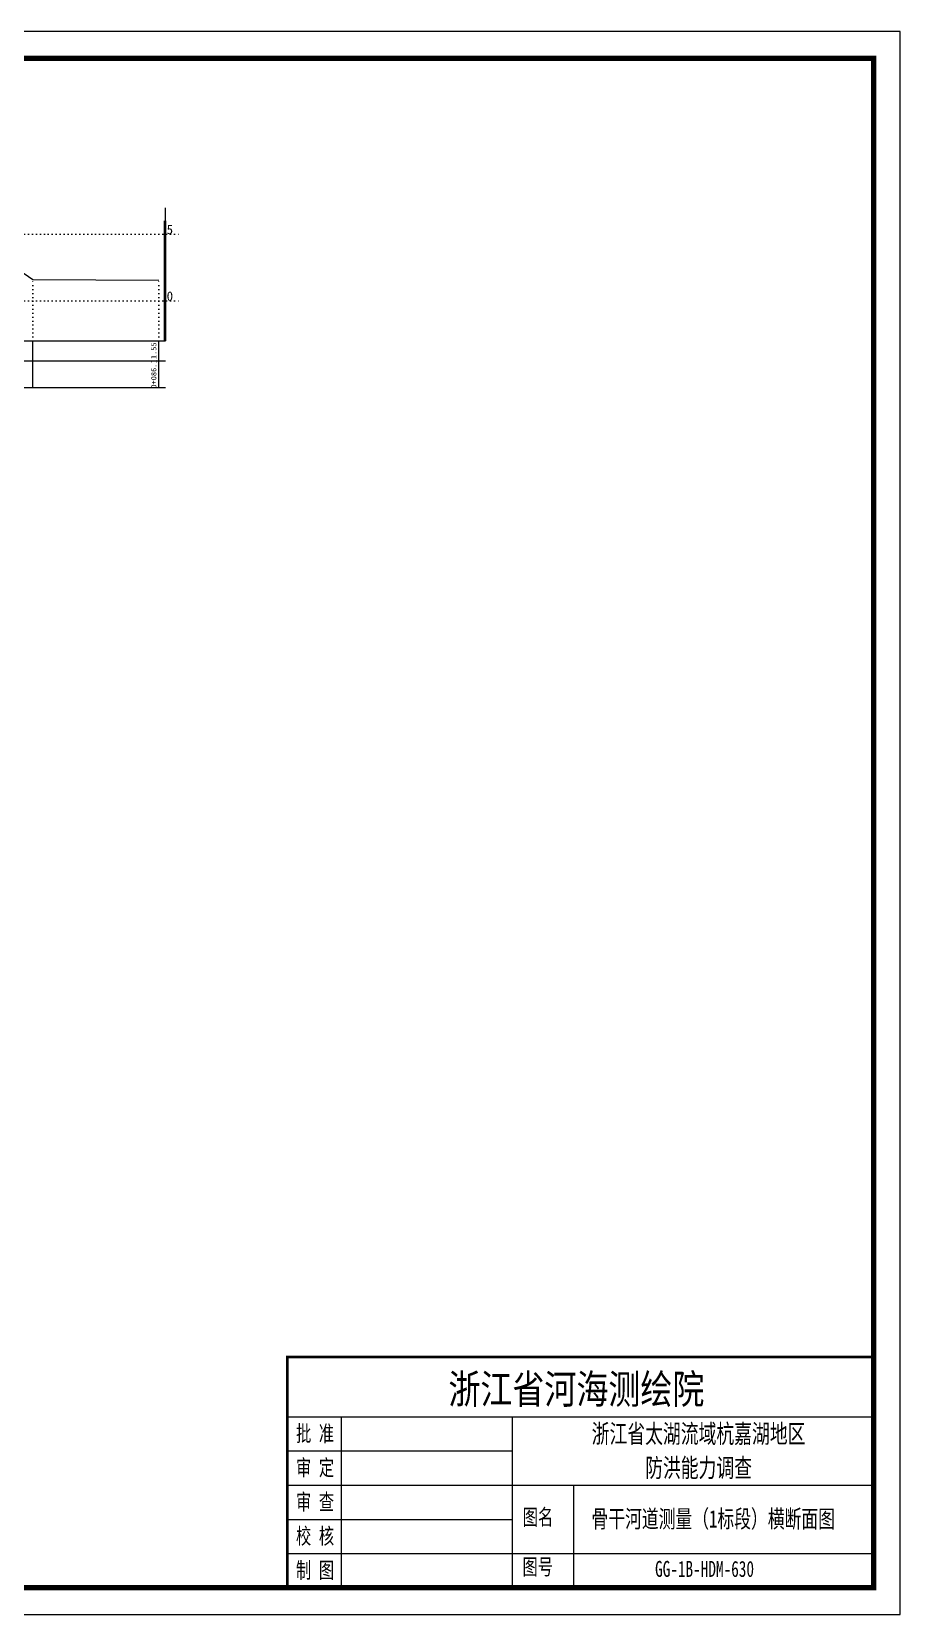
# Model space of a CAD drawing. Header units: millimetres. Extents: x 518104 to 523342, y 3371901 to 3372198.
# Drawn here: x 523178.6 to 523341.6, y 3371900.9 to 3372197.9 of the extents above; entities that cross this region are included whole.
import ezdxf
from ezdxf.enums import TextEntityAlignment as Align

# ---------------------------------------------------------------- set-up
doc = ezdxf.new("R2010")
doc.units = ezdxf.units.MM
doc.header["$LTSCALE"] = 0.4
doc.header["$MEASUREMENT"] = 0
doc.linetypes.add('X4', pattern=[1.6, 0, -1.6])
for name, color, linetype in [('DMX', 1, 'Continuous'), ('TEXT', 7, 'Continuous'), ('zdm1', 5, 'Continuous'), ('ZDMT5', 3, 'Continuous'), ('图框', 7, 'Continuous')]:
    doc.layers.add(name, color=color, linetype=linetype)
doc.styles.add('HDM', font='仿宋_GB2312.ttf')
doc.styles.add('tk2', font='SimSun.ttf', dxfattribs={"width": 0.8})

msp = doc.modelspace()

# ---------------------------------------------------------------- linework, layer by layer
at = {"lineweight": 100, "const_width": 0.5}
msp.add_lwpolyline([(523336.57, 3371949.15), (523226.57, 3371949.15), (523226.57, 3371905.87), (523336.57, 3371905.87), (523336.57, 3371949.15)], dxfattribs=at)
at = {"layer": 'DMX', "linetype": 'Continuous', "flags": 128}
msp.add_lwpolyline([(522987.15, 3372151.42), (523040.7, 3372156.1), (523057.9, 3372154.65), (523068.88, 3372153.22), (523070.68, 3372150.92), (523074.45, 3372147.9), (523082, 3372147.6), (523083.63, 3372147.55), (523089.7, 3372147.45), (523098.1, 3372147.15), (523101.68, 3372147.27), (523105.78, 3372147.22), (523112.83, 3372147.2), (523119.9, 3372147), (523127.15, 3372147.07), (523134.55, 3372147.37), (523148.03, 3372152.55), (523156.35, 3372155.35), (523162.03, 3372155.22), (523172.75, 3372155.57), (523178.8, 3372151.35), (523202.43, 3372151.25)], dxfattribs=at)
at = {"layer": 'TEXT', "color": 0}
for p, q in [((523226.57, 3371937.95, 0), (523336.57, 3371937.95, 0)), ((523236.66, 3371937.95, 0), (523236.66, 3371912.29, 0)), ((523268.74, 3371937.95, 0), (523268.74, 3371912.29, 0)), ((523226.57, 3371931.54, 0), (523268.74, 3371931.54, 0)), ((523226.57, 3371925.12, 0), (523268.74, 3371925.12, 0)), ((523268.74, 3371925.12, 0), (523336.57, 3371925.12, 0)), ((523280.23, 3371925.12, 0), (523280.23, 3371905.87, 0)), ((523226.57, 3371918.7, 0), (523268.74, 3371918.7, 0)), ((523226.57, 3371912.29, 0), (523336.57, 3371912.29, 0)), ((523236.66, 3371912.29, 0), (523236.66, 3371905.87, 0)), ((523268.74, 3371912.29, 0), (523268.74, 3371905.87, 0))]:
    msp.add_line(p, q, dxfattribs=at)
at = {"layer": 'zdm1', "linetype": 'Continuous'}
for p, q in [((523203.55, 3372139.87), (523203.55, 3372162.37)), ((523203.8, 3372139.87), (523203.8, 3372162.37)), ((522987.15, 3372139.87), (523203.68, 3372139.87)), ((522975.9, 3372136.12), (523203.68, 3372136.12)), ((522975.9, 3372131.12), (523203.68, 3372131.12))]:
    msp.add_line(p, q, dxfattribs=at)
at = {"layer": 'zdm1', "linetype": 'X4'}
for p, q in [((522983.4, 3372159.87), (523206.18, 3372159.87)), ((522983.4, 3372147.37), (523206.18, 3372147.37))]:
    msp.add_line(p, q, dxfattribs=at)
at = {"layer": 'zdm1', "linetype": 'Continuous', "flags": 128}
for points in [[(523203.68, 3372162.37, 0.25, 0.25, 0), (523203.68, 3372164.87, 0.25, 0.25, 0)], [(523203.68, 3372157.37, 0.25, 0.25, 0), (523203.68, 3372159.87, 0.25, 0.25, 0)], [(523203.68, 3372152.37, 0.25, 0.25, 0), (523203.68, 3372154.87, 0.25, 0.25, 0)], [(523203.68, 3372147.37, 0.25, 0.25, 0), (523203.68, 3372149.87, 0.25, 0.25, 0)], [(523203.68, 3372142.37, 0.25, 0.25, 0), (523203.68, 3372144.87, 0.25, 0.25, 0)]]:
    msp.add_lwpolyline(points, format="xyseb", dxfattribs=at)
at = {"layer": 'ZDMT5', "linetype": 'X4'}
for p, q in [((523178.8, 3372139.87), (523178.8, 3372151.35)), ((523202.43, 3372139.87), (523202.43, 3372151.25))]:
    msp.add_line(p, q, dxfattribs=at)
at = {"layer": 'ZDMT5', "linetype": 'Continuous'}
for p, q in [((523178.8, 3372131.12), (523178.8, 3372139.87)), ((523202.43, 3372131.12), (523202.43, 3372139.87))]:
    msp.add_line(p, q, dxfattribs=at)
at = {"layer": '图框', "flags": 128}
msp.add_lwpolyline([(522921.57, 3371900.87), (523341.57, 3371900.87), (523341.57, 3372197.87), (522921.57, 3372197.87)], close=True, dxfattribs=at)
at = {"layer": '图框', "const_width": 1, "flags": 128}
msp.add_lwpolyline([(522946.57, 3371905.87), (523336.57, 3371905.87), (523336.57, 3372192.87), (522946.57, 3372192.87)], close=True, dxfattribs=at)

# ---------------------------------------------------------------- texts
at = {"layer": 'TEXT', "color": 7, "ltscale": 8, "style": 'tk2'}
for tag, p, s, height, width in [('浙江省河海测绘院', (523256.79, 3371940.39, 0), '（单位名称）', 5.5, 0.8), ('批 准', (523228.19, 3371933.32, 0), '批准', 3, 0.7), ('审 定', (523228.19, 3371926.91, 0), '审定', 3, 0.7), ('审 查', (523228.19, 3371920.49, 0), '审 查', 3, 0.7), ('图名', (523270.73, 3371917.62, 0), '审查', 3, 0.7), ('校 核', (523228.19, 3371914.07, 0), '校 核', 3, 0.7), ('制 图', (523228.19, 3371907.66, 0), '制 图', 3, 0.7), ('图号', (523270.68, 3371908.29, 0), '图号', 3, 0.7)]:
    msp.add_attdef(tag, p, s, height=height, dxfattribs=dict(at, width=width))
at = {"layer": 'TEXT', "color": 0, "style": 'tk2', "width": 0.7}
for tag, text, height, p in [('浙江省太湖流域杭嘉湖地区', '浙江省太湖流域杭嘉湖地区', 3.5, (523303.72, 3371934.77, -206.67)), ('防洪能力调查', '防洪能力调查', 3.5, (523303.72, 3371928.38, -206.67)), ('骨干河道测量（1标段）横断面图', '骨干河道测量（1标段）横断面图', 3.3, (523306.47, 3371918.8, -206.67)), ('GG-1B-HDM-630', 'GG-1B-HDM-001', 3, (523304.84, 3371909.4, -206.67))]:
    msp.add_attdef(tag, text=text, height=height, dxfattribs=at).set_placement(p, align=Align.MIDDLE_CENTER)
at = {"layer": 'zdm1', "linetype": 'Continuous', "style": 'HDM'}
for s, p in [('5', (523203.93, 3372159.87)), ('0', (523203.93, 3372147.37))]:
    msp.add_text(s, height=1.75, dxfattribs=at).set_placement(p)
at = {"layer": 'ZDMT5', "linetype": 'Continuous', "style": 'HDM'}
for s, p in [('1.55', (523202.3, 3372138)), ('0+086.1', (523202.3, 3372133.62))]:
    msp.add_text(s, height=1, rotation=90, dxfattribs=at).set_placement(p, align=Align.BOTTOM_CENTER)

doc.saveas('drawing.dxf')
